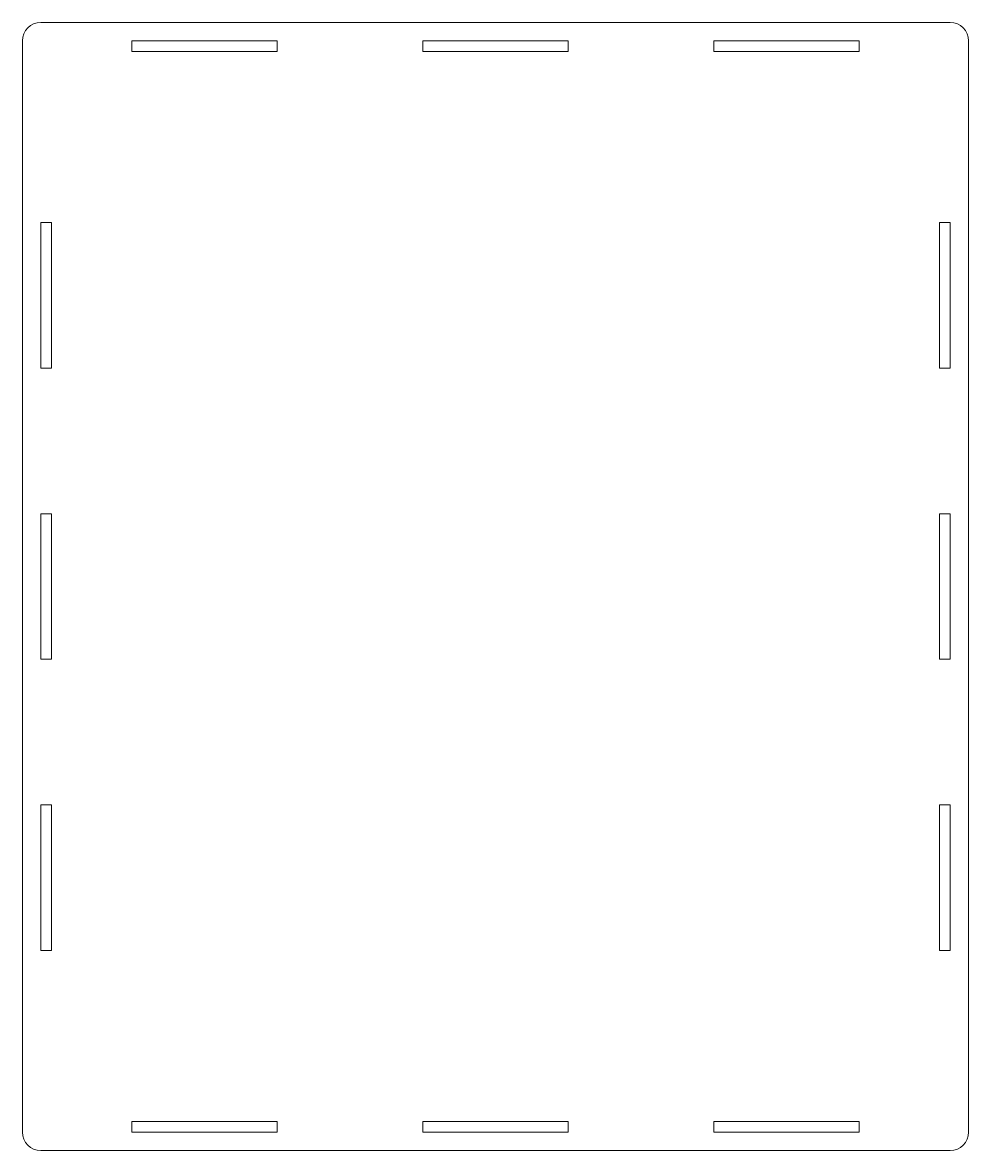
# Model space of a CAD drawing. Extents: x -130 to 130, y -155 to 155.
import ezdxf

# ---------------------------------------------------------------- set-up
doc = ezdxf.new("R2010")
doc.units = 0
doc.layers.get('0').update_dxf_attribs({"linetype": 'CONTINUOUS', "lineweight": 5, "true_color": 0xffffff})

# ---------------------------------------------------------------- blocks, each defined once
blk = doc.blocks.new('MIRRORED002')
at = {"color": 0}
for p, q in [((-125, 155), (125, 155)), ((-130, -150), (-130, 150)), ((-60, 150), (-100, 150)), ((-100, 150), (-100, 147)), ((-60, 147), (-60, 150)), ((20, 150), (-20, 150)), ((-20, 150), (-20, 147)), ((20, 147), (20, 150)), ((100, 150), (60, 150)), ((60, 150), (60, 147)), ((100, 147), (100, 150)), ((130, 150), (130, -150)), ((-100, 147), (-60, 147)), ((-20, 147), (20, 147)), ((60, 147), (100, 147)), ((-125, 60), (-125, 100)), ((-125, 100), (-122, 100)), ((-122, 100), (-122, 60)), ((125, 100), (122, 100)), ((122, 100), (122, 60)), ((125, 60), (125, 100)), ((-122, 60), (-125, 60)), ((122, 60), (125, 60)), ((-125, 20), (-122, 20)), ((-125, -20), (-125, 20)), ((-122, 20), (-122, -20)), ((122, 20), (122, -20)), ((125, 20), (122, 20)), ((125, -20), (125, 20)), ((-122, -20), (-125, -20)), ((122, -20), (125, -20)), ((-125, -60), (-122, -60)), ((-125, -100), (-125, -60)), ((-122, -60), (-122, -100)), ((122, -60), (122, -100)), ((125, -60), (122, -60)), ((125, -100), (125, -60)), ((-122, -100), (-125, -100)), ((122, -100), (125, -100)), ((-100, -147), (-60, -147)), ((-100, -150), (-100, -147)), ((-60, -147), (-60, -150)), ((-20, -147), (20, -147)), ((-20, -150), (-20, -147)), ((20, -147), (20, -150)), ((60, -150), (60, -147)), ((60, -147), (100, -147)), ((100, -147), (100, -150)), ((-60, -150), (-100, -150)), ((20, -150), (-20, -150)), ((100, -150), (60, -150)), ((125, -155), (-125, -155))]:
    blk.add_line(p, q, dxfattribs=at)
for centre, start, end in [((-125, 150), 90, -180), ((125, 150), 0, 90), ((-125, -150), -180, -90), ((125, -150), -90, 0)]:
    blk.add_arc(centre, 5, start, end, dxfattribs=at)

msp = doc.modelspace()

# ---------------------------------------------------------------- block references
at = {"color": 0}
msp.add_blockref('MIRRORED002', (0, 0), dxfattribs=at)

doc.saveas('drawing.dxf')
